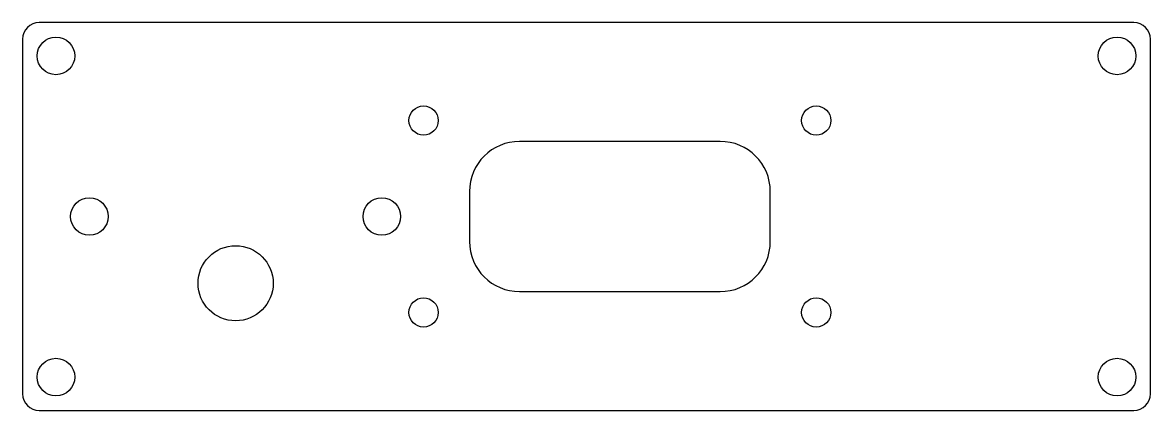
# Model space of a CAD drawing. Header units: millimetres. Extents: x -68 to 67, y -23 to 23.
import ezdxf

# ---------------------------------------------------------------- set-up
doc = ezdxf.new("R2010")
doc.units = ezdxf.units.MM

msp = doc.modelspace()

# ---------------------------------------------------------------- linework, layer by layer
at = {"color": 7, "linetype": 'Continuous', "lineweight": 25}
for p, q in [((65.5, 23.25), (-65.5, 23.25)), ((-67.5, 21.25), (-67.5, -21.25)), ((67.5, -21.25), (67.5, 21.25)), ((16, 9), (-8, 9)), ((-14, 3), (-14, -3)), ((22, -3), (22, 3)), ((-8, -9), (16, -9)), ((-65.5, -23.25), (65.5, -23.25))]:
    msp.add_line(p, q, dxfattribs=at)
for centre, radius in [((-63.5, 19.25), 2.25), ((63.5, 19.25), 2.25), ((-19.5, 11.5), 1.75), ((27.5, 11.5), 1.75), ((-59.5, 0), 2.25), ((-24.5, 0), 2.25), ((-42, -8), 4.5), ((-19.5, -11.5), 1.75), ((27.5, -11.5), 1.75), ((-63.5, -19.25), 2.25), ((63.5, -19.25), 2.25)]:
    msp.add_circle(centre, radius, dxfattribs=at)
for centre, radius, start, end in [((-65.5, 21.25), 2, 90, 180), ((65.5, 21.25), 2, 0, 90), ((-8, 3), 6, 90, 180), ((16, 3), 6, 0, 90), ((-8, -3), 6, 180, 270), ((16, -3), 6, 270, 0), ((-65.5, -21.25), 2, 180, 270), ((65.5, -21.25), 2, 270, 0)]:
    msp.add_arc(centre, radius, start, end, dxfattribs=at)

doc.saveas('drawing.dxf')
